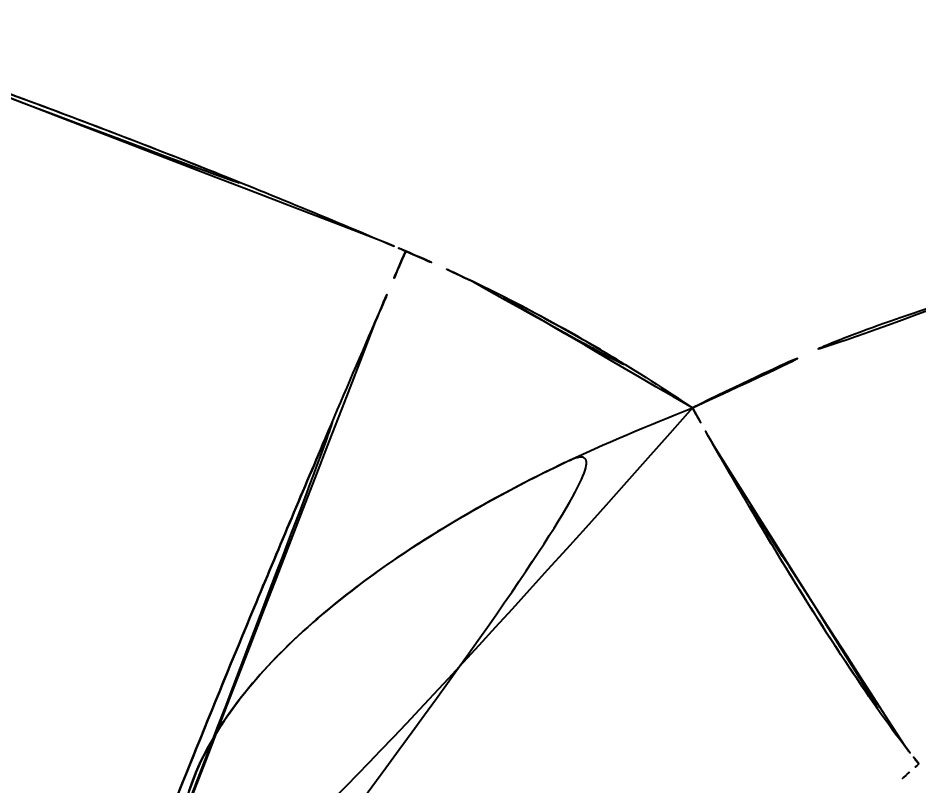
# Model space of a CAD drawing. Extents: x 16296660632 to 16296668616, y -37409619871 to -37409616241.
# Drawn here: x 16296666260.93 to 16296666282.77, y -37409616780.06 to -37409616761.43 of the extents above; entities that cross this region are included whole.
import ezdxf

# ---------------------------------------------------------------- set-up
doc = ezdxf.new("R2010")
doc.units = 0
doc.header["$LTSCALE"] = 10
doc.header["$MEASUREMENT"] = 0
doc.header["$PDMODE"] = 3
doc.header["$PDSIZE"] = -10
doc.layers.get('0').update_dxf_attribs({"linetype": 'CONTINUOUS'})
doc.layers.get('DEFPOINTS').update_dxf_attribs({"linetype": 'CONTINUOUS'})
doc.styles.add('Daelim Dimension', font='')
doc.styles.get('Daelim Dimension').set_extended_font_data('나눔고딕')
doc.dimstyles.new('DEFAULT', dxfattribs={"dimscale": 2, "dimtxt": 2, "dimasz": 2, "dimexe": 0, "dimexo": 2, "dimgap": 1, "dimtad": 1, "dimdec": 1, "dimzin": 9, "dimdsep": 46, "dimtxsty": 'Daelim Dimension', "dimcen": 0.5, "dimclrd": 252, "dimclre": 252, "dimclrt": 3, "dimadec": 1, "dimazin": 0, "dimtfac": 1, "dimtdec": 1, "dimtix": 1, "dimtmove": 0, "dimatfit": 3, "dimfxl": 1, "dimtolj": 1, "dimtzin": 1, "dimlwd": 9, "dimlwe": 9, "dimarcsym": 0})

# ---------------------------------------------------------------- blocks, each defined once
blk = doc.blocks.new('*D16')
at = {"color": 5, "lineweight": 9, "transparency": 16777216}
for p, q in [((16296666467.47109, -37409616640.80376), (16296666467.47109, -37409616937.17432)), ((16296666147.47109, -37409616641.1646), (16296666147.47109, -37409616937.17432)), ((16296666151.47109, -37409616937.17432), (16296666463.47109, -37409616937.17432))]:
    blk.add_line(p, q, dxfattribs=at)
at = {"color": 5, "transparency": 16777216}
for points in [[(16296666151.47109, -37409616936.50766), (16296666151.47109, -37409616937.84099), (16296666147.47109, -37409616937.17432)], [(16296666463.47109, -37409616936.50766), (16296666463.47109, -37409616937.84099), (16296666467.47109, -37409616937.17432)]]:
    blk.add_solid(points, dxfattribs=at)
at = {"layer": 'DEFPOINTS', "color": 0, "transparency": 16777216}
for p in [(16296666467.47109, -37409616636.80376), (16296666147.47109, -37409616637.1646), (16296666467.47109, -37409616937.17432)]:
    blk.add_point(p, dxfattribs=at)
at = {"color": 7, "transparency": 16777216, "insert": (16296666291.23105, -37409616918.8224), "char_height": 30, "attachment_point": 5, "style": 'Daelim Dimension'}
blk.add_mtext('\\A1;320', dxfattribs=at)

msp = doc.modelspace()

# ---------------------------------------------------------------- linework, layer by layer
at = {"linetype": 'Continuous'}
for points, start_tangent, end_tangent in [([(16296666256.41633, -37409616761.741913), (16296666260.099581, -37409616763.047401), (16296666265.240021, -37409616764.999443), (16296666269.871599, -37409616766.894096)], (0.945587316, -0.325368448), (0.920903443, -0.389790776)), ([(16296666269.871651, -37409616766.893997), (16296666265.14724, -37409616764.955643), (16296666257.93569, -37409616762.26899), (16296666256.41643, -37409616761.741623)], (-0.919880153, 0.392199573), (-0.945924777, 0.32438606)), ([(16296666269.871599, -37409616766.894096), (16296666270.327379, -37409616767.087646)], (0.920903443, -0.389790776), (0.919971023, -0.391986374)), ([(16296666270.32777, -37409616767.087769), (16296666269.587601, -37409616768.802811)], (-0.397135689, -0.917759905), (-0.395286551, -0.91855786)), ([(16296666270.327169, -37409616767.088951), (16296666269.871651, -37409616766.893997)], (-0.918813794, 0.394691286), (-0.919880153, 0.392199573)), ([(16296666270.327379, -37409616767.087646), (16296666271.934389, -37409616767.817734)], (0.918979871, -0.394304448), (0.901493886, -0.432791835)), ([(16296666271.934759, -37409616767.816971), (16296666270.32848, -37409616767.086098)], (-0.901205169, 0.433392712), (-0.918817664, 0.394682278)), ([(16296666269.58757, -37409616768.802803), (16296666270.327169, -37409616767.088951)], (0.395266967, 0.918566288), (0.397113645, 0.917769444)), ([(16296666271.934389, -37409616767.817734), (16296666272.725451, -37409616768.207878), (16296666275.045839, -37409616769.477417), (16296666277.278641, -37409616770.890022)], (0.901493886, -0.432791835), (0.82769053, -0.561184806)), ([(16296666277.278419, -37409616770.890442), (16296666275.265381, -37409616769.608566), (16296666272.84021, -37409616768.266006), (16296666271.934759, -37409616767.816971)], (-0.827922266, 0.560842866), (-0.901205169, 0.433392712)), ([(16296666284.05315, -37409616768.141243), (16296666281.778851, -37409616768.88575), (16296666277.278681, -37409616770.890106)], (-0.959909242, -0.280310982), (-0.878757809, -0.477267968)), ([(16296666269.587601, -37409616768.802811), (16296666268.374571, -37409616771.637604), (16296666266.653151, -37409616775.730453), (16296666265.163521, -37409616779.366287), (16296666263.90567, -37409616782.545151), (16296666262.879601, -37409616785.267014), (16296666262.08532, -37409616787.531883), (16296666261.775089, -37409616788.49295), (16296666261.52281, -37409616789.33976), (16296666261.32848, -37409616790.072327), (16296666261.23175, -37409616790.49575)], (-0.395286551, -0.91855786), (-0.207263126, -0.978285233)), ([(16296666277.278641, -37409616770.890022), (16296666284.053909, -37409616768.144073)], (0.894900337, 0.44626605), (0.958129681, 0.286334621)), ([(16296666261.23151, -37409616790.495697), (16296666261.32807, -37409616790.073242), (16296666261.522449, -37409616789.340683), (16296666261.774771, -37409616788.493889), (16296666262.08503, -37409616787.532837), (16296666262.879351, -37409616785.267998), (16296666263.90542, -37409616782.546173), (16296666265.16324, -37409616779.367348), (16296666266.6528, -37409616775.731537), (16296666268.374109, -37409616771.638741), (16296666269.58757, -37409616768.802803)], (0.207434558, 0.978248897), (0.395266967, 0.918566288)), ([(16296666277.27869, -37409616770.890106), (16296666274.12394, -37409616772.245667), (16296666271.474831, -37409616773.663818), (16296666269.23926, -37409616775.155022), (16296666267.379471, -37409616776.746803), (16296666265.9123, -37409616778.499817), (16296666264.974291, -37409616780.533058), (16296666264.90468, -37409616782.784172), (16296666265.75017, -37409616785.093781)], (-0.930447558, -0.366425084), (0.482933873, -0.875656825)), ([(16296666277.278681, -37409616770.890106), (16296666277.80024, -37409616771.812599)], (0.488671736, -0.872467727), (0.495718703, -0.868483142)), ([(16296666265.75017, -37409616785.093788), (16296666264.913691, -37409616782.833717), (16296666264.95244, -37409616780.622681), (16296666265.848539, -37409616778.59758), (16296666267.28738, -37409616776.839127), (16296666269.138451, -37409616775.231178), (16296666271.386709, -37409616773.716049), (16296666274.06992, -37409616772.273697), (16296666277.27862, -37409616770.890137)], (-0.460931443, 0.887435747), (0.93448619, 0.355999382)), ([(16296666277.80024, -37409616771.812599), (16296666277.27869, -37409616770.890106)], (-0.495713607, 0.868486051), (-0.488667659, 0.872470011)), ([(16296666277.80024, -37409616771.812599), (16296666278.82929, -37409616773.58094), (16296666280.303431, -37409616775.985802), (16296666281.645639, -37409616778.012497), (16296666282.42646, -37409616779.089539)], (0.495718703, -0.868483142), (0.607277396, -0.794489877)), ([(16296666282.42642, -37409616779.089569), (16296666281.65959, -37409616778.0326), (16296666280.339911, -37409616776.043243), (16296666278.85178, -37409616773.618828), (16296666277.80024, -37409616771.812599)], (-0.60723503, 0.794522258), (-0.495713607, 0.868486051)), ([(16296666282.42646, -37409616779.089539), (16296666282.771271, -37409616779.527847)], (0.607277396, -0.794489877), (0.629932738, -0.776649693)), ([(16296666282.771219, -37409616779.527901), (16296666282.42642, -37409616779.089569)], (-0.629923985, 0.776656792), (-0.60723503, 0.794522258)), ([(16296666282.770439, -37409616779.526978), (16296666282.543779, -37409616779.725616)], (-0.754514012, -0.656283936), (-0.749632845, -0.661853909)), ([(16296666282.543779, -37409616779.725616), (16296666282.09269, -37409616780.129341)], (-0.749632846, -0.661853909), (-0.740895162, -0.671620695))]:
    msp.add_spline(points, degree=3, dxfattribs=dict(at, start_tangent=start_tangent, end_tangent=end_tangent))

# ---------------------------------------------------------------- dimensions: what is measured, and where the dimension line sits
at = {"color": 5}
dim = msp.add_linear_dim(base=(16296666467.47109, -37409616937.174316), p1=(16296666147.47109, -37409616637.164597), p2=(16296666467.47109, -37409616636.803757), dimstyle='DEFAULT', override={"dimtxt": 15, "dimclrd": 5, "dimclre": 5, "dimclrt": 7}, dxfattribs=at)
dim.commit()
dim.dimension.update_dxf_attribs({"geometry": '*D16', "text_midpoint": (16296666291.23105, -37409616937.174316), "dimtype": 160})

doc.saveas('drawing.dxf')
